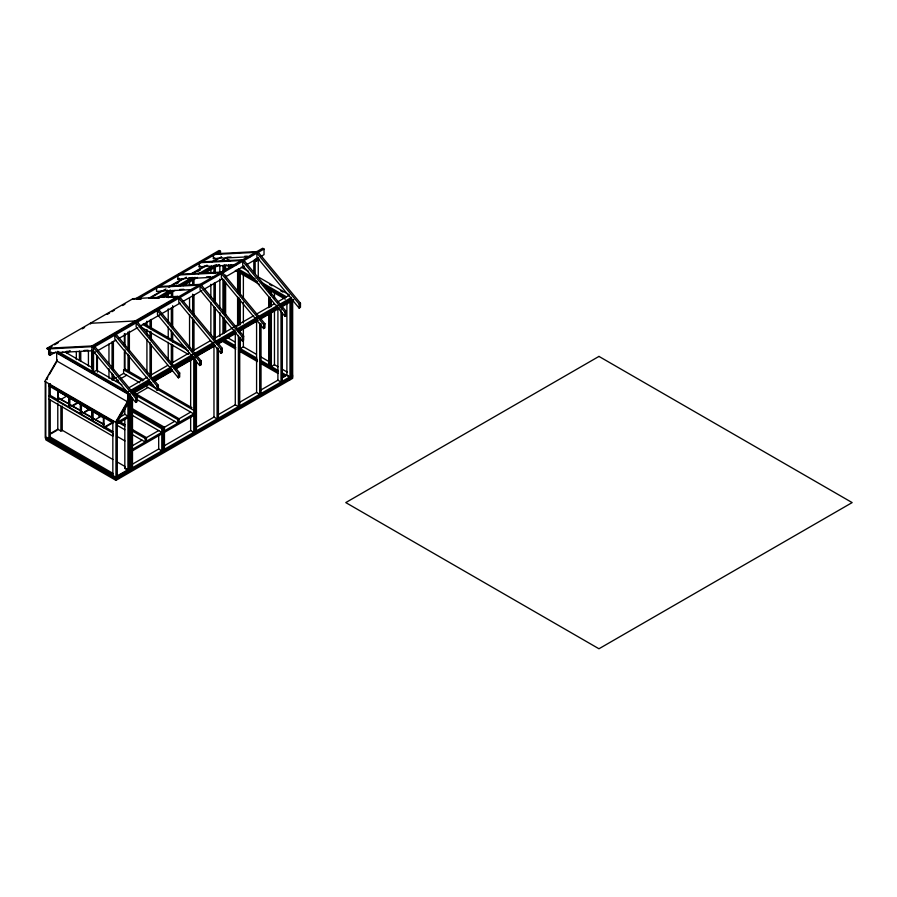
<?xml version="1.0" encoding="UTF-8"?>
<svg xmlns="http://www.w3.org/2000/svg" width="897" height="897" viewBox="0 0 897 897"><rect width="100%" height="100%" fill="white"/><g stroke="black" fill="none" stroke-linecap="round" stroke-linejoin="round"><path stroke-width="1.35" d="M48.909 438.577L48.909 383.714M112.843 474.726L48.909 437.814L50.232 437.052L48.909 437.938M57.98 399.849L50.232 395.375L50.232 386.405M57.756 401.262L57.789 389.5M57.756 391.002L103.951 418.069L103.951 427.936L113.571 422.386M149.552 379.442L127.935 391.922L127.935 393.458L57.789 352.958L57.789 351.411L127.935 391.922L127.935 393.032L135.739 402.45L137.062 401.677L137.073 397.584L94.858 346.668M92.2 371.28L91.931 345.962L47.07 348.26L47.339 348.978L92.2 346.668L262.698 248.234L264.032 249.007L264.032 254.647L260.567 256.643M121.925 384.858L96.641 370.259L96.641 355.358M124.829 468.57L124.829 418.451M124.829 391.664L124.829 390.128M125.872 469.165L127.935 470.364L127.935 394.994L127.385 401.71L56.679 360.897L56.679 352.958L57.789 352.958M191.958 351.366L210.077 340.905L213.194 342.699L213.194 344.235L195.176 354.64M222.512 261.442L222.512 259.906L225.618 258.112L230.439 260.892M253.817 272.553L253.817 260.354M255.152 273.45L255.152 260.242L258.258 258.448L258.258 276.949L289.563 295.023L277.969 301.717M255.152 259.771L258.258 257.461M255.152 260.242L256.475 261.005L256.475 260.029L258.549 258.829M57.229 359.932L44.85 381.371L115.948 422.42L115.948 480.355L45.803 439.855L45.803 438.319M47.911 376.987L46.577 379.296L47.126 379.61M49.234 374.677L57.229 360.841M115.556 422.195L127.935 400.757M115.948 422.42L127.935 401.665L129.269 400.892M127.935 403.841L117.283 422.296L127.935 416.141L124.829 414.347L119.279 417.553M47.07 348.26L132.98 298.667L177.841 296.358L178.111 297.064L172.673 297.344M47.339 348.978L52.149 346.197M54.549 344.818L58.159 342.732M82.199 328.851L84.61 327.461M107.192 314.421L109.557 313.053M111.934 311.685L114.3 310.317M122.586 305.529L124.952 304.161M134.505 299.351L219.148 250.476L220.483 251.25L220.483 254.636M191.958 289.585L166.124 290.92L164.353 289.888L164.353 291.009L156.549 291.413L156.56 287.32L157.883 286.558L200.087 284.383M184.356 278.776L177.864 279.102L177.875 275.009L179.187 274.247L221.402 272.071M205.671 266.465L199.168 266.801L199.179 262.709L200.502 261.946L242.717 259.771M137.05 299.419L220.483 251.25M51.32 352.162L49.997 352.925L57.789 352.532L57.789 351.411M177.875 279.102L179.187 278.339M199.179 266.79L200.502 266.028M213.385 258.616L214.708 257.854M49.985 349.684L48.651 348.911L48.651 354.55L49.985 355.324L56.029 351.837M149.137 298.073L161.236 291.099M168.49 286.905L182.999 278.53M190.254 274.336L204.763 265.961M212.017 261.778L218.061 258.28M150.259 298.039L165.911 289.002M169.533 286.917L186.385 277.184M192.406 273.708L206.859 265.366M214.08 261.195L221.312 257.035M176.182 283.957L178.593 282.566M197.867 271.443L200.278 270.053M166.124 290.92L167.459 290.146M62.969 352.016L60.895 353.216L60.895 354.752M155.843 298.409L170.385 290.011M177.662 285.818L192.205 277.42M198.271 273.921L211.602 266.218M220.09 261.319L225.618 258.134M160.271 297.378L172.235 290.471M180.622 285.627L194.985 277.341M202.161 273.181L216.525 264.907M66.468 353.07L70 351.03M163.108 297.266L175.027 290.393M183.246 285.65L197.508 277.408M204.561 273.338L218.902 265.064M91.931 345.962L177.841 296.358M264.032 249.007L93.523 347.442L92.2 346.668M95.598 351.882L93.523 353.082L92.2 352.308M97.851 350.592L115.993 340.109M118.415 338.718L137.779 327.54M140.201 326.138L180.129 303.085M182.551 301.684L201.903 290.516M204.325 289.114L222.478 278.631M226.111 276.534L244.253 266.061M246.675 264.66L258.258 257.977M256.475 261.005L259.592 259.211M50.232 383.58L48.909 384.353L112.843 421.265M50.232 395.375L48.909 396.149L112.843 433.072L112.843 436.144L48.909 399.221M96.641 370.259L93.523 372.053L93.523 347.442L135.739 398.358L135.739 402.45M61.187 399.277L66.995 395.925M139.741 382.716L123.607 373.399L123.607 369.811L124.941 369.037L143.733 379.891M112.708 379.689L116.341 377.592M118.763 376.191L123.607 373.399M71.726 405.893L77.781 402.394M72.735 405.949L78.532 402.596M115.825 381.483L118.247 380.093M120.669 378.691L126.724 375.193M84.497 411.858L88.13 409.761M83.129 413.293L90.092 409.267M129.146 387.627L147.265 377.177M149.687 375.776L167.806 365.314M171.428 363.229L189.547 352.768M213.721 338.808L253.716 315.71M256.15 314.309L274.325 303.814M50.019 433.7L57.789 429.215L60.895 431.009L62.229 430.246L112.899 459.499M51.129 433.7L56.679 430.504M151.952 378.052L234.868 330.186M237.268 328.795L291.458 297.512M127.935 393.458L127.935 395.633L130.357 394.243M131.545 391.372L149.552 380.978M153.152 378.904L171.159 368.499M173.57 367.12L192.777 356.019M217.736 341.611L235.698 331.24M238.086 329.861L277.588 307.054M279.987 305.675L291.626 298.948M131.556 392.011L149.653 381.561M153.275 379.476L171.372 369.026M173.783 367.635L193.09 356.49M195.501 355.089L214.798 343.943M217.22 342.553L235.317 332.103M237.727 330.713L257.024 319.567M259.446 318.177L278.743 307.032M281.153 305.642L292.018 299.374M134.774 391.047L138.396 388.962M140.807 387.56L143.217 386.17M145.639 384.779L149.25 382.694M156.493 378.512L160.115 376.426M162.525 375.024L170.968 370.147M175.79 367.366L180.622 364.586M183.033 363.184L191.476 358.318M199.874 353.463L202.161 352.14M204.46 350.817L213.632 345.524M223.106 340.053L225.461 338.696M227.804 337.339L230.159 335.983M232.514 334.626L234.857 333.269M239.723 330.455L244.421 327.741M247.942 325.712L254.995 321.642M262.204 317.482L275.132 310.014M284.753 304.464L282.342 305.855L282.342 308.646M293.218 300.215L291.334 300.663L291.334 376.022M132.767 392.852L150.864 382.402M153.275 381.012L172.583 369.867M174.993 368.476L214.798 345.491M217.22 344.089L236.516 332.944M238.927 331.554L258.235 320.408M260.646 319.018L293.779 299.89M154.744 380.541L171.686 370.764M176.53 367.972L178.952 366.57M181.373 365.169L189.839 360.28M197.105 356.087L215.258 345.614M218.879 343.517L222.512 341.421L235.788 349.079M133.687 393.211L151.716 382.806M154.116 381.416L172.134 371.01M175.745 368.936L193.763 358.531L193.763 413.898L145.662 386.136M135.638 394.658L148.027 387.493M98.491 417.15L100.913 415.748M95.867 419.303L101.675 415.95M135.739 398.358L137.062 397.595M158.388 385.284L158.377 389.376L157.053 390.139L157.053 386.058L158.377 385.295L116.173 334.368M179.703 372.984L179.692 377.076L178.368 377.839L178.368 373.746L179.692 372.984L137.488 322.068M200.995 364.765L200.995 360.684L201.006 364.765L199.683 365.528L199.683 361.446L200.995 360.684L158.803 309.757M222.31 352.465L222.31 348.372L222.321 352.454L220.987 353.227L220.987 349.135L222.31 348.372L180.106 297.456M243.636 336.061L243.625 340.154L242.302 340.927L242.302 336.835L243.625 336.072L201.421 285.145M264.951 323.761L264.94 327.853L263.617 328.616L263.617 324.535L264.94 323.772L222.736 272.845M286.255 311.461L286.244 315.553L284.932 316.316L284.932 312.223L286.244 311.461L244.051 260.545M300.473 303.253L300.461 307.346L299.138 308.108L299.138 304.027L300.461 303.264L258.258 252.337M127.935 405.253L129.269 404.48M113.639 421.702L103.951 427.297L57.756 400.623M256.407 354.326L243.379 346.803L240.273 348.597L240.273 337.429M117.283 423.833L127.935 417.677M131.164 446.459L132.487 445.686M132.834 445.495L142.04 440.18M131.837 430.706L145.146 438.386L158.691 430.56M131.859 411.488L161.796 428.766L174.668 421.332M133.025 393.705L177.774 419.538L190.657 412.104M195.098 409.548L193.763 410.31L148.756 384.331M277.947 366.761L274.46 364.743L271.354 366.537L271.354 312.111M131.164 450.047L195.098 413.136M131.164 451.583L195.098 414.672M131.724 464.59L158.691 449.016L161.796 450.821L161.796 433.901M163.691 446.134L190.657 430.56L193.763 432.354L193.763 415.434M195.613 427.701L213.968 417.105L217.074 418.899L217.074 347.722M217.646 414.975L235.283 404.805L238.389 406.599L238.389 335.411M238.961 402.675L256.587 392.494L259.704 394.288L259.704 323.111M260.276 390.374L277.902 380.193L281.008 381.987L281.008 309.409M281.636 378.029L286.446 375.26M117.283 475.87L127.935 469.725L124.829 467.931M292.669 375.26L115.948 477.282L45.803 436.783L45.803 381.92M292.669 376.796L115.948 478.819L45.242 437.994L45.242 381.606M115.948 480.355L292.669 378.332L292.669 299.89M256.923 251.597L214.708 253.761L213.385 254.524L213.385 258.628L219.877 258.291M213.385 254.535L255.589 252.36M227.008 257.215L231.09 257.013M244.69 256.307L247.404 256.172M250.151 256.733L222.961 258.134L221.178 257.103L221.178 258.224M199.168 262.72L241.383 260.545M214.159 265.333L219.597 265.052M235.945 264.907L208.743 266.308L206.972 265.288L206.972 266.398M177.864 275.02L220.068 272.845M188.762 277.846L192.844 277.633M206.445 276.938L210.526 276.725M213.273 277.285L187.439 278.608L185.657 277.588L185.657 278.709M156.549 287.32L198.753 285.145M179.692 289.518L183.773 289.305M136.568 298.869L140.65 298.667M148.824 298.241L159.711 297.681M166.528 297.333L178.783 296.694M137.319 299.172L141.401 298.959M155.002 298.264L159.072 298.051M66.333 351.389L70.415 351.187M84.015 350.48L88.085 350.267M59.561 352.443L92.2 350.761M255.152 259.255L256.475 260.029M241.271 267.138L248.491 271.309M269.616 284.405L272.038 285.795M280.492 290.684L282.903 292.074M222.512 259.906L224.923 261.296M230.944 264.772L233.343 266.162M238.165 268.943L255.152 278.743M261.173 282.219L286.446 296.817M228.544 264.918L232.166 267.014M236.987 269.795L257.495 281.636M263.527 285.123L285.246 297.658M225.999 264.985L230.641 267.665M235.283 270.356L259.222 284.17M266.319 288.273L285.291 299.217M227.939 337.889L234.913 341.914M261.139 357.062L269.425 361.839M282.589 369.441L287.231 372.12M224.833 339.683L235.283 345.715M238.938 347.834L256.845 358.172M260.399 360.224L278.317 370.562M281.804 372.58L289.563 377.054L289.563 380.126M222.512 339.885L235.788 347.543M239.398 349.628L257.495 360.078M261.117 362.175L278.003 371.919M281.624 374.015L285.246 376.101M239.398 351.175L257.495 361.614M261.117 363.711L278.003 373.455M281.624 375.551L284.035 376.942M143.856 323.57L186.083 347.946M142.522 324.333L188.37 350.805M140.111 326.53L188.37 354.393M149.765 383.367L153.387 385.463M158.208 388.244L191.992 407.754M123.607 369.811L142.769 380.866M65.201 352.106L92.896 368.095M133.619 392.505L179.108 418.776L179.108 422.364M56.679 352.958L127.935 394.097L127.935 395.633M136.781 399.457L177.774 423.126L177.774 419.538M132.128 408.572L164.454 427.23L164.454 430.818M131.994 410.03L163.131 428.004L163.131 431.592M132.633 415.524L161.796 432.354L161.796 428.766M119.503 421.534L125.053 424.741M132.106 429.315L146.48 437.613L146.48 441.201M118.169 422.296L124.829 426.142M48.909 385.889L112.843 422.801M117.597 425.559L124.829 429.741M132.565 434.709L145.146 441.974L145.146 438.386M92.436 417.441L81.414 411.712L91.886 417.755M103.951 424.09L92.996 418.394L103.402 424.404M105.285 427.163L113.067 431.659M116.509 436.077L124.952 440.954M116.509 461.585L124.952 466.462M50.232 437.052L112.966 473.381M299.138 304.027L256.923 253.111L256.923 257.192L289.563 296.559L291.334 297.58L291.334 298.701L299.138 308.108M284.932 312.223L242.717 261.307L242.717 265.4L275.357 304.767L277.128 305.787L277.128 306.909L284.932 316.316M263.617 324.535L221.402 273.619L221.402 277.7L254.042 317.067L255.813 318.087L255.813 319.209L263.617 328.616M242.302 336.835L200.087 285.919L200.087 290.011L232.727 329.367L234.498 330.399L234.498 331.509L242.302 340.927M220.987 349.135L178.783 298.219L178.783 302.311L211.412 341.679M220.987 353.227L213.194 343.82L213.194 342.699M199.683 361.446L157.468 310.53L157.468 314.612L190.097 353.979L191.88 355.01L191.88 356.12L199.683 365.528M178.368 373.746L136.153 322.83L136.153 326.923L168.793 366.29L170.565 367.31L170.565 368.42L178.368 377.839M157.053 386.058L114.838 335.142L114.838 339.223L147.478 378.59L149.25 379.61L149.25 380.732L157.053 390.139M93.523 351.534L126.163 390.89M132.98 298.667L133.238 299.385M135.492 321.675L135.223 320.958L90.35 323.279L90.619 323.985M290 301.426L290 376.796L286.894 375.002L286.894 302.424M282.342 312.829L282.342 381.214M277.902 307.615L277.902 380.193M274.46 292.175L274.46 297.759M274.46 310.317L274.46 364.743M271.354 291.177L271.354 295.36M271.354 299.553L271.354 306.527M270.019 290.404L270.019 293.196M270.019 297.389L270.019 307.155M270.019 312.739L270.019 365.774M268.685 289.641L268.685 292.433M268.685 296.615L268.685 307.783M268.685 313.367L268.685 365.001M261.027 323.739L261.027 393.525M256.587 321.317L256.587 392.494M243.379 274.224L243.379 297.95M243.379 302.143L243.379 323.077M243.379 328.661L243.379 337.037M243.379 339.828L243.379 346.803M240.273 273.226L240.273 295.562M240.273 299.744L240.273 324.871M240.273 329.053L240.273 333.247M239.723 337.44L239.723 405.825M238.938 272.464L238.938 293.397M238.938 297.58L238.938 325.499M237.604 271.69L237.604 292.624M237.604 296.817L237.604 326.127M235.283 333.617L235.283 404.805M225.618 265.366L225.618 270.95M225.618 275.144L225.618 277.935M225.618 282.118L225.618 315.609M225.618 321.193L225.618 332.361M224.284 264.738L224.284 271.724M224.284 280.099L224.284 313.591M224.284 317.773L224.284 333.135M222.961 265.512L222.961 271.096M222.961 279.472L222.961 312.963M222.961 317.157L222.961 333.897M219.843 265.108L219.843 272.094M219.843 279.068L219.843 308.377M219.843 312.571L219.843 336.297M218.408 348.35L218.408 418.137M215.302 267.138L215.302 272.722M215.302 282.499L215.302 303.433M215.302 307.615L215.302 338.326M213.968 267.911L213.968 273.495M213.968 283.261L213.968 301.403M213.968 306.987L213.968 339.088M213.968 345.928L213.968 417.105M210.862 268.909L210.862 273.092M210.862 284.259L210.862 296.817M210.862 302.401L210.862 334.503M196.432 361.031L196.432 430.818M195.098 357.757L195.098 431.592M193.987 279.449L193.987 285.033M193.987 294.799L193.987 315.733M193.987 319.926L193.987 350.626M192.653 280.212L192.653 284.405M192.653 294.171L192.653 313.715M192.653 317.897L192.653 351.4M190.657 359.54L190.657 408.516M190.657 416.253L190.657 430.56M189.547 281.21L189.547 285.403M189.547 297.961L189.547 310.519M189.547 314.712L189.547 348.204M172.673 291.749L172.673 297.333M172.673 305.709L172.673 328.044M172.673 332.226L172.673 341.992M172.673 344.784L172.673 362.926M171.338 292.523L171.338 296.705M171.338 307.873L171.338 326.015M171.338 330.208L171.338 339.974M171.338 344.156L171.338 363.7M168.232 293.521L168.232 297.703M168.232 308.871L168.232 322.83M168.232 327.013L168.232 338.18M168.232 342.362L168.232 360.516M164.454 432.354L164.454 449.274M163.131 433.128L163.131 450.047M158.691 434.709L158.691 449.016M151.358 319.41L151.358 329.177M151.358 331.968L151.358 340.344M151.358 344.526L151.358 375.238M150.023 320.173L150.023 327.158M150.023 331.341L150.023 338.326M150.023 342.508L150.023 376M146.917 321.171L146.917 325.364M146.917 329.547L146.917 335.13M146.917 339.324L146.917 372.816M132.487 398.1L132.487 449.274M132.487 450.821L132.487 467.729M131.164 396.07L131.164 468.503M129.83 393.906L129.83 469.277M129.381 331.139L129.381 351.714M129.381 355.829L129.381 372.289M129.269 394.232L129.269 469.591M128.047 332.036L128.047 350.054M128.047 354.203L128.047 370.831M124.941 333.493L124.941 345.793M124.941 349.897L124.941 369.037M124.829 408.897L124.829 414.347M124.391 333.572L124.391 346.164M124.391 351.759L124.391 368.532M119.054 475.488L119.054 478.561M117.283 420.121L117.283 476.52M113.403 341.241L113.403 370.394M113.403 374.554L113.403 380.104M112.843 420.626L112.843 475.488M112.069 341.779L112.069 367.759M112.069 373.23L112.069 380.059M108.963 344.089L108.963 363.229M108.963 368.701L108.963 378.265M103.402 417.744L103.402 426.972M97.414 355.705L97.414 372.12M92.996 411.734L92.996 420.962M92.436 411.42L92.436 420.637M91.886 411.095L91.886 420.323M91.64 350.211L91.64 368.263M88.422 350.682L88.422 365.954M81.414 405.052L81.414 414.279M80.865 404.726L80.865 413.954M80.764 351.759L80.764 361.469M80.304 404.412L80.304 413.64M79.429 351.052L79.429 360.628M76.323 351.478L76.323 359.596M69.854 398.38L69.854 407.608M69.304 398.055L69.304 407.283M68.744 397.741L68.744 406.969M62.229 406.083L62.229 430.874M60.895 406.453L60.895 431.009M58.316 391.709L58.316 400.937M57.789 403.202L57.789 429.865M50.232 399.827L50.232 437.803M49.997 348.843L49.985 355.324M58.866 398.055L58.316 398.38L69.304 404.076L58.866 398.055M70.415 404.726L69.854 405.04L80.865 410.759L70.415 404.726M598.961 356.412L345.771 502.589L598.961 648.766L852.15 502.589L598.961 356.412"/></g></svg>
